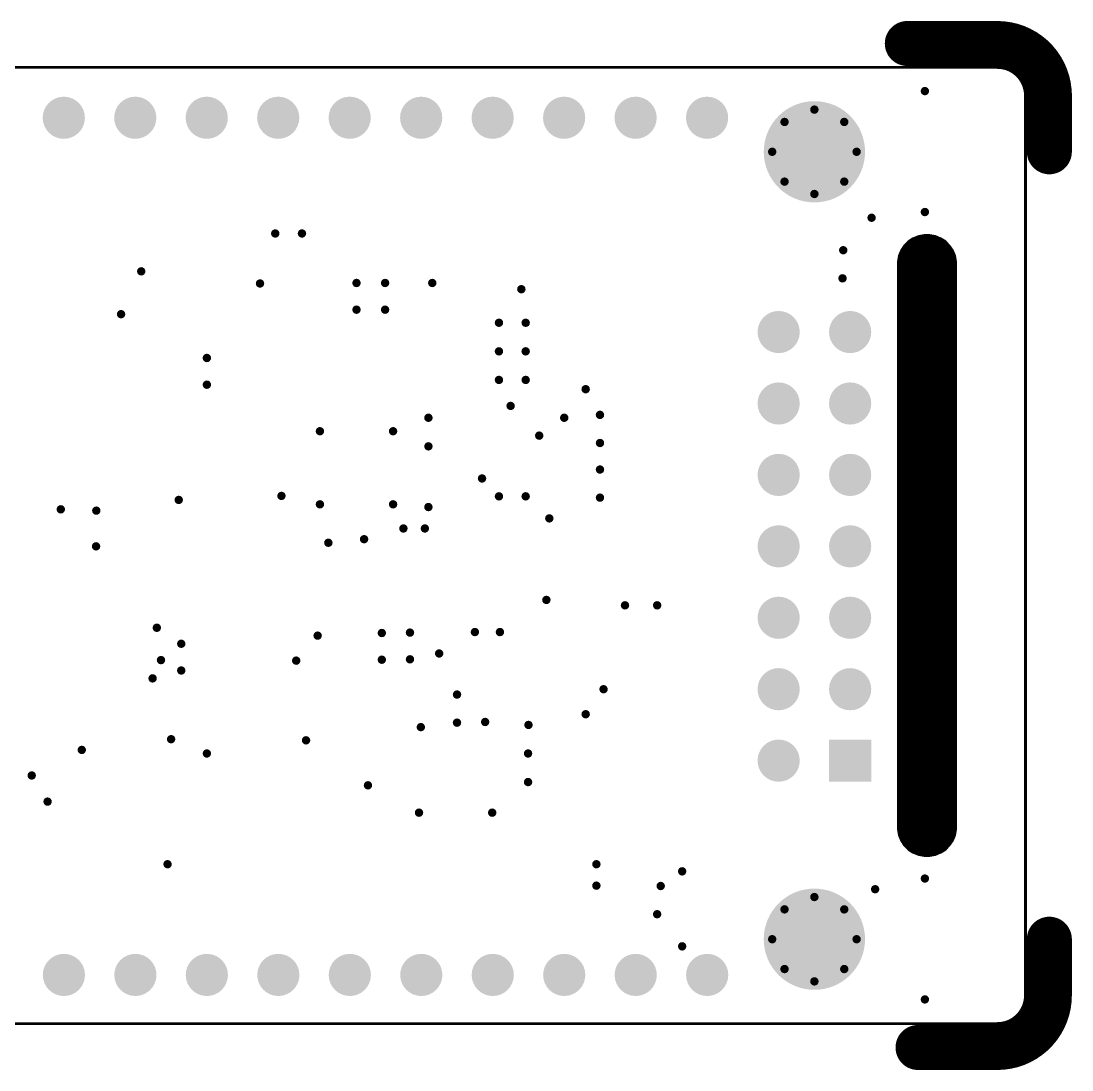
# Model space of a CAD drawing. Header units: inches. Extents: x -4.7 to 72.7, y -4.7 to 32.7.
# Drawn here: x 35.31 to 72.65, y -4.65 to 32.65 of the extents above; entities that cross this region are included whole.
import ezdxf

# ---------------------------------------------------------------- set-up
doc = ezdxf.new("R2010")
doc.units = ezdxf.units.IN
for name, color, linetype in [('Board Shape', 6, 'Continuous'), ('Keep-Out Layer', 6, 'Continuous'), ('Multi-Layer', 9, 'Continuous'), ('Pad Holes', 156, 'Continuous'), ('Route Tool Path', 56, 'Continuous'), ('Via Holes', 16, 'Continuous')]:
    doc.layers.add(name, color=color, linetype=linetype)

# ---------------------------------------------------------------- blocks, each defined once
blk = doc.blocks.new('F______H______2_54_____18_P___B_10')
at = {"layer": 'Multi-Layer'}
h = blk.add_hatch(color=9, dxfattribs=at)
edge = h.paths.add_edge_path()
edge.add_arc((0, 0), 0.75, 0, 360)
h = blk.add_hatch(color=9, dxfattribs=at)
edge = h.paths.add_edge_path()
edge.add_arc((2.54, 0), 0.75, 0, 360)
h = blk.add_hatch(color=9, dxfattribs=at)
edge = h.paths.add_edge_path()
edge.add_arc((5.08, 0), 0.75, 0, 360)
h = blk.add_hatch(color=9, dxfattribs=at)
edge = h.paths.add_edge_path()
edge.add_arc((7.62, 0), 0.75, 0, 360)
h = blk.add_hatch(color=9, dxfattribs=at)
edge = h.paths.add_edge_path()
edge.add_arc((10.16, 0), 0.75, 0, 360)
h = blk.add_hatch(color=9, dxfattribs=at)
edge = h.paths.add_edge_path()
edge.add_arc((12.7, 0), 0.75, 0, 360)
h = blk.add_hatch(color=9, dxfattribs=at)
edge = h.paths.add_edge_path()
edge.add_arc((15.24, 0), 0.75, 0, 360)
h = blk.add_hatch(color=9, dxfattribs=at)
edge = h.paths.add_edge_path()
edge.add_arc((17.78, 0), 0.75, 0, 360)
h = blk.add_hatch(color=9, dxfattribs=at)
edge = h.paths.add_edge_path()
edge.add_arc((20.32, 0), 0.75, 0, 360)
h = blk.add_hatch(color=9, dxfattribs=at)
edge = h.paths.add_edge_path()
edge.add_arc((22.86, 0), 0.75, 0, 360)
h = blk.add_hatch(color=9, dxfattribs=at)
edge = h.paths.add_edge_path()
edge.add_arc((25.4, 0), 0.75, 0, 360)
h = blk.add_hatch(color=9, dxfattribs=at)
edge = h.paths.add_edge_path()
edge.add_arc((27.94, 0), 0.75, 0, 360)
h = blk.add_hatch(color=9, dxfattribs=at)
edge = h.paths.add_edge_path()
edge.add_arc((30.48, 0), 0.75, 0, 360)
h = blk.add_hatch(color=9, dxfattribs=at)
edge = h.paths.add_edge_path()
edge.add_arc((33.02, 0), 0.75, 0, 360)
h = blk.add_hatch(color=9, dxfattribs=at)
edge = h.paths.add_edge_path()
edge.add_arc((35.56, 0), 0.75, 0, 360)
h = blk.add_hatch(color=9, dxfattribs=at)
edge = h.paths.add_edge_path()
edge.add_arc((38.1, 0), 0.75, 0, 360)
h = blk.add_hatch(color=9, dxfattribs=at)
edge = h.paths.add_edge_path()
edge.add_arc((40.64, 0), 0.75, 0, 360)
h = blk.add_hatch(color=9, dxfattribs=at)
edge = h.paths.add_edge_path()
edge.add_arc((43.18, 0), 0.75, 0, 360)
at = {"layer": 'Pad Holes'}
h = blk.add_hatch(color=7, dxfattribs=at)
edge = h.paths.add_edge_path()
edge.add_arc((0, 0), 0.508, 0, 360)
h = blk.add_hatch(color=7, dxfattribs=at)
edge = h.paths.add_edge_path()
edge.add_arc((2.54, 0), 0.508, 0, 360)
h = blk.add_hatch(color=7, dxfattribs=at)
edge = h.paths.add_edge_path()
edge.add_arc((5.08, 0), 0.508, 0, 360)
h = blk.add_hatch(color=7, dxfattribs=at)
edge = h.paths.add_edge_path()
edge.add_arc((7.62, 0), 0.508, 0, 360)
h = blk.add_hatch(color=7, dxfattribs=at)
edge = h.paths.add_edge_path()
edge.add_arc((10.16, 0), 0.508, 0, 360)
h = blk.add_hatch(color=7, dxfattribs=at)
edge = h.paths.add_edge_path()
edge.add_arc((12.7, 0), 0.508, 0, 360)
h = blk.add_hatch(color=7, dxfattribs=at)
edge = h.paths.add_edge_path()
edge.add_arc((15.24, 0), 0.508, 0, 360)
h = blk.add_hatch(color=7, dxfattribs=at)
edge = h.paths.add_edge_path()
edge.add_arc((17.78, 0), 0.508, 0, 360)
h = blk.add_hatch(color=7, dxfattribs=at)
edge = h.paths.add_edge_path()
edge.add_arc((20.32, 0), 0.508, 0, 360)
h = blk.add_hatch(color=7, dxfattribs=at)
edge = h.paths.add_edge_path()
edge.add_arc((22.86, 0), 0.508, 0, 360)
h = blk.add_hatch(color=7, dxfattribs=at)
edge = h.paths.add_edge_path()
edge.add_arc((25.4, 0), 0.508, 0, 360)
h = blk.add_hatch(color=7, dxfattribs=at)
edge = h.paths.add_edge_path()
edge.add_arc((27.94, 0), 0.508, 0, 360)
h = blk.add_hatch(color=7, dxfattribs=at)
edge = h.paths.add_edge_path()
edge.add_arc((30.48, 0), 0.508, 0, 360)
h = blk.add_hatch(color=7, dxfattribs=at)
edge = h.paths.add_edge_path()
edge.add_arc((33.02, 0), 0.508, 0, 360)
h = blk.add_hatch(color=7, dxfattribs=at)
edge = h.paths.add_edge_path()
edge.add_arc((35.56, 0), 0.508, 0, 360)
h = blk.add_hatch(color=7, dxfattribs=at)
edge = h.paths.add_edge_path()
edge.add_arc((38.1, 0), 0.508, 0, 360)
h = blk.add_hatch(color=7, dxfattribs=at)
edge = h.paths.add_edge_path()
edge.add_arc((40.64, 0), 0.508, 0, 360)
h = blk.add_hatch(color=7, dxfattribs=at)
edge = h.paths.add_edge_path()
edge.add_arc((43.18, 0), 0.508, 0, 360)
blk = doc.blocks.new('F______H______2_54_____10_P___B_11')
at = {"layer": 'Multi-Layer'}
h = blk.add_hatch(color=9, dxfattribs=at)
edge = h.paths.add_edge_path()
edge.add_arc((0, 0), 0.75, 0, 360)
h = blk.add_hatch(color=9, dxfattribs=at)
edge = h.paths.add_edge_path()
edge.add_arc((2.54, 0), 0.75, 0, 360)
h = blk.add_hatch(color=9, dxfattribs=at)
edge = h.paths.add_edge_path()
edge.add_arc((5.08, 0), 0.75, 0, 360)
h = blk.add_hatch(color=9, dxfattribs=at)
edge = h.paths.add_edge_path()
edge.add_arc((7.62, 0), 0.75, 0, 360)
h = blk.add_hatch(color=9, dxfattribs=at)
edge = h.paths.add_edge_path()
edge.add_arc((10.16, 0), 0.75, 0, 360)
h = blk.add_hatch(color=9, dxfattribs=at)
edge = h.paths.add_edge_path()
edge.add_arc((12.7, 0), 0.75, 0, 360)
h = blk.add_hatch(color=9, dxfattribs=at)
edge = h.paths.add_edge_path()
edge.add_arc((15.24, 0), 0.75, 0, 360)
h = blk.add_hatch(color=9, dxfattribs=at)
edge = h.paths.add_edge_path()
edge.add_arc((17.78, 0), 0.75, 0, 360)
h = blk.add_hatch(color=9, dxfattribs=at)
edge = h.paths.add_edge_path()
edge.add_arc((20.32, 0), 0.75, 0, 360)
h = blk.add_hatch(color=9, dxfattribs=at)
edge = h.paths.add_edge_path()
edge.add_arc((22.86, 0), 0.75, 0, 360)
at = {"layer": 'Pad Holes'}
h = blk.add_hatch(color=7, dxfattribs=at)
edge = h.paths.add_edge_path()
edge.add_arc((0, 0), 0.508, 0, 360)
h = blk.add_hatch(color=7, dxfattribs=at)
edge = h.paths.add_edge_path()
edge.add_arc((2.54, 0), 0.508, 0, 360)
h = blk.add_hatch(color=7, dxfattribs=at)
edge = h.paths.add_edge_path()
edge.add_arc((5.08, 0), 0.508, 0, 360)
h = blk.add_hatch(color=7, dxfattribs=at)
edge = h.paths.add_edge_path()
edge.add_arc((7.62, 0), 0.508, 0, 360)
h = blk.add_hatch(color=7, dxfattribs=at)
edge = h.paths.add_edge_path()
edge.add_arc((10.16, 0), 0.508, 0, 360)
h = blk.add_hatch(color=7, dxfattribs=at)
edge = h.paths.add_edge_path()
edge.add_arc((12.7, 0), 0.508, 0, 360)
h = blk.add_hatch(color=7, dxfattribs=at)
edge = h.paths.add_edge_path()
edge.add_arc((15.24, 0), 0.508, 0, 360)
h = blk.add_hatch(color=7, dxfattribs=at)
edge = h.paths.add_edge_path()
edge.add_arc((17.78, 0), 0.508, 0, 360)
h = blk.add_hatch(color=7, dxfattribs=at)
edge = h.paths.add_edge_path()
edge.add_arc((20.32, 0), 0.508, 0, 360)
h = blk.add_hatch(color=7, dxfattribs=at)
edge = h.paths.add_edge_path()
edge.add_arc((22.86, 0), 0.508, 0, 360)
blk = doc.blocks.new('HDR2X7_24')
at = {"layer": 'Multi-Layer'}
h = blk.add_hatch(color=9, dxfattribs=at)
edge = h.paths.add_edge_path()
edge.add_arc((0, 2.54), 0.75, 0, 360)
h = blk.add_hatch(color=9, dxfattribs=at)
edge = h.paths.add_edge_path()
edge.add_arc((2.54, 2.54), 0.75, 0, 360)
h = blk.add_hatch(color=9, dxfattribs=at)
edge = h.paths.add_edge_path()
edge.add_arc((5.08, 2.54), 0.75, 0, 360)
h = blk.add_hatch(color=9, dxfattribs=at)
edge = h.paths.add_edge_path()
edge.add_arc((7.62, 2.54), 0.75, 0, 360)
h = blk.add_hatch(color=9, dxfattribs=at)
edge = h.paths.add_edge_path()
edge.add_arc((10.16, 2.54), 0.75, 0, 360)
h = blk.add_hatch(color=9, dxfattribs=at)
edge = h.paths.add_edge_path()
edge.add_arc((12.7, 2.54), 0.75, 0, 360)
h = blk.add_hatch(color=9, dxfattribs=at)
edge = h.paths.add_edge_path()
edge.add_arc((15.24, 2.54), 0.75, 0, 360)
blk.add_hatch(color=9, dxfattribs=at).paths.add_polyline_path([(-0.75, 0.75), (0.75, 0.75), (0.75, -0.75), (-0.75, -0.75)])
h = blk.add_hatch(color=9, dxfattribs=at)
edge = h.paths.add_edge_path()
edge.add_arc((2.54, 0), 0.75, 0, 360)
h = blk.add_hatch(color=9, dxfattribs=at)
edge = h.paths.add_edge_path()
edge.add_arc((5.08, 0), 0.75, 0, 360)
h = blk.add_hatch(color=9, dxfattribs=at)
edge = h.paths.add_edge_path()
edge.add_arc((7.62, 0), 0.75, 0, 360)
h = blk.add_hatch(color=9, dxfattribs=at)
edge = h.paths.add_edge_path()
edge.add_arc((10.16, 0), 0.75, 0, 360)
h = blk.add_hatch(color=9, dxfattribs=at)
edge = h.paths.add_edge_path()
edge.add_arc((12.7, 0), 0.75, 0, 360)
h = blk.add_hatch(color=9, dxfattribs=at)
edge = h.paths.add_edge_path()
edge.add_arc((15.24, 0), 0.75, 0, 360)
at = {"layer": 'Pad Holes'}
h = blk.add_hatch(color=7, dxfattribs=at)
edge = h.paths.add_edge_path()
edge.add_arc((0, 2.54), 0.45, 0, 360)
h = blk.add_hatch(color=7, dxfattribs=at)
edge = h.paths.add_edge_path()
edge.add_arc((2.54, 2.54), 0.45, 0, 360)
h = blk.add_hatch(color=7, dxfattribs=at)
edge = h.paths.add_edge_path()
edge.add_arc((5.08, 2.54), 0.45, 0, 360)
h = blk.add_hatch(color=7, dxfattribs=at)
edge = h.paths.add_edge_path()
edge.add_arc((7.62, 2.54), 0.45, 0, 360)
h = blk.add_hatch(color=7, dxfattribs=at)
edge = h.paths.add_edge_path()
edge.add_arc((10.16, 2.54), 0.45, 0, 360)
h = blk.add_hatch(color=7, dxfattribs=at)
edge = h.paths.add_edge_path()
edge.add_arc((12.7, 2.54), 0.45, 0, 360)
h = blk.add_hatch(color=7, dxfattribs=at)
edge = h.paths.add_edge_path()
edge.add_arc((15.24, 2.54), 0.45, 0, 360)
h = blk.add_hatch(color=7, dxfattribs=at)
edge = h.paths.add_edge_path()
edge.add_arc((0, 0), 0.45, 0, 360)
h = blk.add_hatch(color=7, dxfattribs=at)
edge = h.paths.add_edge_path()
edge.add_arc((2.54, 0), 0.45, 0, 360)
h = blk.add_hatch(color=7, dxfattribs=at)
edge = h.paths.add_edge_path()
edge.add_arc((5.08, 0), 0.45, 0, 360)
h = blk.add_hatch(color=7, dxfattribs=at)
edge = h.paths.add_edge_path()
edge.add_arc((7.62, 0), 0.45, 0, 360)
h = blk.add_hatch(color=7, dxfattribs=at)
edge = h.paths.add_edge_path()
edge.add_arc((10.16, 0), 0.45, 0, 360)
h = blk.add_hatch(color=7, dxfattribs=at)
edge = h.paths.add_edge_path()
edge.add_arc((12.7, 0), 0.45, 0, 360)
h = blk.add_hatch(color=7, dxfattribs=at)
edge = h.paths.add_edge_path()
edge.add_arc((15.24, 0), 0.45, 0, 360)
blk = doc.blocks.new('M3_SCREW_28')
at = {"layer": 'Multi-Layer'}
h = blk.add_hatch(color=9, dxfattribs=at)
edge = h.paths.add_edge_path()
edge.add_arc((0, 0), 1.8, 0, 360)
at = {"layer": 'Pad Holes'}
h = blk.add_hatch(color=7, dxfattribs=at)
edge = h.paths.add_edge_path()
edge.add_arc((0, 0), 1.1, 0, 360)
at = {"layer": 'Via Holes'}
h = blk.add_hatch(color=7, dxfattribs=at)
edge = h.paths.add_edge_path()
edge.add_arc((0, 1.5), 0.15, 0, 360)
h = blk.add_hatch(color=7, dxfattribs=at)
edge = h.paths.add_edge_path()
edge.add_arc((-1.061, 1.061), 0.15, 0, 360)
h = blk.add_hatch(color=7, dxfattribs=at)
edge = h.paths.add_edge_path()
edge.add_arc((1.061, 1.061), 0.15, 0, 360)
h = blk.add_hatch(color=7, dxfattribs=at)
edge = h.paths.add_edge_path()
edge.add_arc((-1.5, 0), 0.15, 0, 360)
h = blk.add_hatch(color=7, dxfattribs=at)
edge = h.paths.add_edge_path()
edge.add_arc((1.5, 0), 0.15, 0, 360)
h = blk.add_hatch(color=7, dxfattribs=at)
edge = h.paths.add_edge_path()
edge.add_arc((-1.061, -1.061), 0.15, 0, 360)
h = blk.add_hatch(color=7, dxfattribs=at)
edge = h.paths.add_edge_path()
edge.add_arc((1.061, -1.061), 0.15, 0, 360)
h = blk.add_hatch(color=7, dxfattribs=at)
edge = h.paths.add_edge_path()
edge.add_arc((0, -1.5), 0.15, 0, 360)
blk = doc.blocks.new('M3_SCREW_29')
at = {"layer": 'Multi-Layer'}
h = blk.add_hatch(color=9, dxfattribs=at)
edge = h.paths.add_edge_path()
edge.add_arc((0, 0), 1.8, 0, 360)
at = {"layer": 'Pad Holes'}
h = blk.add_hatch(color=7, dxfattribs=at)
edge = h.paths.add_edge_path()
edge.add_arc((0, 0), 1.1, 0, 360)
at = {"layer": 'Via Holes'}
h = blk.add_hatch(color=7, dxfattribs=at)
edge = h.paths.add_edge_path()
edge.add_arc((0, 1.5), 0.15, 0, 360)
h = blk.add_hatch(color=7, dxfattribs=at)
edge = h.paths.add_edge_path()
edge.add_arc((-1.061, 1.061), 0.15, 0, 360)
h = blk.add_hatch(color=7, dxfattribs=at)
edge = h.paths.add_edge_path()
edge.add_arc((1.061, 1.061), 0.15, 0, 360)
h = blk.add_hatch(color=7, dxfattribs=at)
edge = h.paths.add_edge_path()
edge.add_arc((-1.5, 0), 0.15, 0, 360)
h = blk.add_hatch(color=7, dxfattribs=at)
edge = h.paths.add_edge_path()
edge.add_arc((1.5, 0), 0.15, 0, 360)
h = blk.add_hatch(color=7, dxfattribs=at)
edge = h.paths.add_edge_path()
edge.add_arc((-1.061, -1.061), 0.15, 0, 360)
h = blk.add_hatch(color=7, dxfattribs=at)
edge = h.paths.add_edge_path()
edge.add_arc((1.061, -1.061), 0.15, 0, 360)
h = blk.add_hatch(color=7, dxfattribs=at)
edge = h.paths.add_edge_path()
edge.add_arc((0, -1.5), 0.15, 0, 360)

msp = doc.modelspace()

# ---------------------------------------------------------------- hatches: boundary and pattern name
at = {"layer": 'Via Holes'}
h = msp.add_hatch(color=7, dxfattribs=at)
edge = h.paths.add_edge_path()
edge.add_arc((67.426, 30.158), 0.15, 0, 360)
h = msp.add_hatch(color=7, dxfattribs=at)
edge = h.paths.add_edge_path()
edge.add_arc((65.532, 25.654), 0.15, 0, 360)
h = msp.add_hatch(color=7, dxfattribs=at)
edge = h.paths.add_edge_path()
edge.add_arc((67.426, 25.858), 0.15, 0, 360)
h = msp.add_hatch(color=7, dxfattribs=at)
edge = h.paths.add_edge_path()
edge.add_arc((44.34, 25.095), 0.15, 0, 360)
h = msp.add_hatch(color=7, dxfattribs=at)
edge = h.paths.add_edge_path()
edge.add_arc((45.29, 25.095), 0.15, 0, 360)
h = msp.add_hatch(color=7, dxfattribs=at)
edge = h.paths.add_edge_path()
edge.add_arc((64.525, 24.5), 0.15, 0, 360)
h = msp.add_hatch(color=7, dxfattribs=at)
edge = h.paths.add_edge_path()
edge.add_arc((39.578, 23.749), 0.15, 0, 360)
h = msp.add_hatch(color=7, dxfattribs=at)
edge = h.paths.add_edge_path()
edge.add_arc((64.5, 23.5), 0.15, 0, 360)
h = msp.add_hatch(color=7, dxfattribs=at)
edge = h.paths.add_edge_path()
edge.add_arc((43.799, 23.317), 0.15, 0, 360)
h = msp.add_hatch(color=7, dxfattribs=at)
edge = h.paths.add_edge_path()
edge.add_arc((47.228, 23.335), 0.15, 0, 360)
h = msp.add_hatch(color=7, dxfattribs=at)
edge = h.paths.add_edge_path()
edge.add_arc((48.244, 23.335), 0.15, 0, 360)
h = msp.add_hatch(color=7, dxfattribs=at)
edge = h.paths.add_edge_path()
edge.add_arc((49.92, 23.335), 0.15, 0, 360)
h = msp.add_hatch(color=7, dxfattribs=at)
edge = h.paths.add_edge_path()
edge.add_arc((53.086, 23.114), 0.15, 0, 360)
h = msp.add_hatch(color=7, dxfattribs=at)
edge = h.paths.add_edge_path()
edge.add_arc((47.228, 22.385), 0.15, 0, 360)
h = msp.add_hatch(color=7, dxfattribs=at)
edge = h.paths.add_edge_path()
edge.add_arc((48.244, 22.385), 0.15, 0, 360)
h = msp.add_hatch(color=7, dxfattribs=at)
edge = h.paths.add_edge_path()
edge.add_arc((38.862, 22.225), 0.15, 0, 360)
h = msp.add_hatch(color=7, dxfattribs=at)
edge = h.paths.add_edge_path()
edge.add_arc((52.29, 21.92), 0.15, 0, 360)
h = msp.add_hatch(color=7, dxfattribs=at)
edge = h.paths.add_edge_path()
edge.add_arc((53.24, 21.92), 0.15, 0, 360)
h = msp.add_hatch(color=7, dxfattribs=at)
edge = h.paths.add_edge_path()
edge.add_arc((52.29, 20.904), 0.15, 0, 360)
h = msp.add_hatch(color=7, dxfattribs=at)
edge = h.paths.add_edge_path()
edge.add_arc((53.24, 20.904), 0.15, 0, 360)
h = msp.add_hatch(color=7, dxfattribs=at)
edge = h.paths.add_edge_path()
edge.add_arc((41.91, 20.668), 0.15, 0, 360)
h = msp.add_hatch(color=7, dxfattribs=at)
edge = h.paths.add_edge_path()
edge.add_arc((41.91, 19.718), 0.15, 0, 360)
h = msp.add_hatch(color=7, dxfattribs=at)
edge = h.paths.add_edge_path()
edge.add_arc((52.29, 19.888), 0.15, 0, 360)
h = msp.add_hatch(color=7, dxfattribs=at)
edge = h.paths.add_edge_path()
edge.add_arc((53.24, 19.888), 0.15, 0, 360)
h = msp.add_hatch(color=7, dxfattribs=at)
edge = h.paths.add_edge_path()
edge.add_arc((55.372, 19.558), 0.15, 0, 360)
h = msp.add_hatch(color=7, dxfattribs=at)
edge = h.paths.add_edge_path()
edge.add_arc((52.705, 18.964), 0.15, 0, 360)
h = msp.add_hatch(color=7, dxfattribs=at)
edge = h.paths.add_edge_path()
edge.add_arc((49.784, 18.542), 0.15, 0, 360)
h = msp.add_hatch(color=7, dxfattribs=at)
edge = h.paths.add_edge_path()
edge.add_arc((54.61, 18.542), 0.15, 0, 360)
h = msp.add_hatch(color=7, dxfattribs=at)
edge = h.paths.add_edge_path()
edge.add_arc((55.88, 18.645), 0.15, 0, 360)
h = msp.add_hatch(color=7, dxfattribs=at)
edge = h.paths.add_edge_path()
edge.add_arc((45.928, 18.064), 0.15, 0, 360)
h = msp.add_hatch(color=7, dxfattribs=at)
edge = h.paths.add_edge_path()
edge.add_arc((48.528, 18.064), 0.15, 0, 360)
h = msp.add_hatch(color=7, dxfattribs=at)
edge = h.paths.add_edge_path()
edge.add_arc((53.721, 17.907), 0.15, 0, 360)
h = msp.add_hatch(color=7, dxfattribs=at)
edge = h.paths.add_edge_path()
edge.add_arc((49.784, 17.526), 0.15, 0, 360)
h = msp.add_hatch(color=7, dxfattribs=at)
edge = h.paths.add_edge_path()
edge.add_arc((55.88, 17.645), 0.15, 0, 360)
h = msp.add_hatch(color=7, dxfattribs=at)
edge = h.paths.add_edge_path()
edge.add_arc((55.88, 16.702), 0.15, 0, 360)
h = msp.add_hatch(color=7, dxfattribs=at)
edge = h.paths.add_edge_path()
edge.add_arc((51.689, 16.383), 0.15, 0, 360)
h = msp.add_hatch(color=7, dxfattribs=at)
edge = h.paths.add_edge_path()
edge.add_arc((40.911, 15.621), 0.15, 0, 360)
h = msp.add_hatch(color=7, dxfattribs=at)
edge = h.paths.add_edge_path()
edge.add_arc((44.561, 15.764), 0.15, 0, 360)
h = msp.add_hatch(color=7, dxfattribs=at)
edge = h.paths.add_edge_path()
edge.add_arc((52.29, 15.748), 0.15, 0, 360)
h = msp.add_hatch(color=7, dxfattribs=at)
edge = h.paths.add_edge_path()
edge.add_arc((53.24, 15.748), 0.15, 0, 360)
h = msp.add_hatch(color=7, dxfattribs=at)
edge = h.paths.add_edge_path()
edge.add_arc((55.88, 15.702), 0.15, 0, 360)
h = msp.add_hatch(color=7, dxfattribs=at)
edge = h.paths.add_edge_path()
edge.add_arc((36.719, 15.286), 0.15, 0, 360)
h = msp.add_hatch(color=7, dxfattribs=at)
edge = h.paths.add_edge_path()
edge.add_arc((37.981, 15.24), 0.15, 0, 360)
h = msp.add_hatch(color=7, dxfattribs=at)
edge = h.paths.add_edge_path()
edge.add_arc((45.928, 15.464), 0.15, 0, 360)
h = msp.add_hatch(color=7, dxfattribs=at)
edge = h.paths.add_edge_path()
edge.add_arc((48.528, 15.464), 0.15, 0, 360)
h = msp.add_hatch(color=7, dxfattribs=at)
edge = h.paths.add_edge_path()
edge.add_arc((49.784, 15.367), 0.15, 0, 360)
h = msp.add_hatch(color=7, dxfattribs=at)
edge = h.paths.add_edge_path()
edge.add_arc((54.08, 14.964), 0.15, 0, 360)
h = msp.add_hatch(color=7, dxfattribs=at)
edge = h.paths.add_edge_path()
edge.add_arc((48.895, 14.605), 0.15, 0, 360)
h = msp.add_hatch(color=7, dxfattribs=at)
edge = h.paths.add_edge_path()
edge.add_arc((49.657, 14.605), 0.15, 0, 360)
h = msp.add_hatch(color=7, dxfattribs=at)
edge = h.paths.add_edge_path()
edge.add_arc((46.228, 14.097), 0.15, 0, 360)
h = msp.add_hatch(color=7, dxfattribs=at)
edge = h.paths.add_edge_path()
edge.add_arc((47.498, 14.224), 0.15, 0, 360)
h = msp.add_hatch(color=7, dxfattribs=at)
edge = h.paths.add_edge_path()
edge.add_arc((37.973, 13.97), 0.15, 0, 360)
h = msp.add_hatch(color=7, dxfattribs=at)
edge = h.paths.add_edge_path()
edge.add_arc((53.975, 12.065), 0.15, 0, 360)
h = msp.add_hatch(color=7, dxfattribs=at)
edge = h.paths.add_edge_path()
edge.add_arc((56.769, 11.873), 0.15, 0, 360)
h = msp.add_hatch(color=7, dxfattribs=at)
edge = h.paths.add_edge_path()
edge.add_arc((57.912, 11.873), 0.15, 0, 360)
h = msp.add_hatch(color=7, dxfattribs=at)
edge = h.paths.add_edge_path()
edge.add_arc((40.132, 11.075), 0.15, 0, 360)
h = msp.add_hatch(color=7, dxfattribs=at)
edge = h.paths.add_edge_path()
edge.add_arc((45.847, 10.795), 0.15, 0, 360)
h = msp.add_hatch(color=7, dxfattribs=at)
edge = h.paths.add_edge_path()
edge.add_arc((48.128, 10.889), 0.15, 0, 360)
h = msp.add_hatch(color=7, dxfattribs=at)
edge = h.paths.add_edge_path()
edge.add_arc((49.128, 10.903), 0.15, 0, 360)
h = msp.add_hatch(color=7, dxfattribs=at)
edge = h.paths.add_edge_path()
edge.add_arc((51.435, 10.922), 0.15, 0, 360)
h = msp.add_hatch(color=7, dxfattribs=at)
edge = h.paths.add_edge_path()
edge.add_arc((52.324, 10.922), 0.15, 0, 360)
h = msp.add_hatch(color=7, dxfattribs=at)
edge = h.paths.add_edge_path()
edge.add_arc((41, 10.506), 0.15, 0, 360)
h = msp.add_hatch(color=7, dxfattribs=at)
edge = h.paths.add_edge_path()
edge.add_arc((48.128, 9.939), 0.15, 0, 360)
h = msp.add_hatch(color=7, dxfattribs=at)
edge = h.paths.add_edge_path()
edge.add_arc((49.128, 9.953), 0.15, 0, 360)
h = msp.add_hatch(color=7, dxfattribs=at)
edge = h.paths.add_edge_path()
edge.add_arc((50.165, 10.16), 0.15, 0, 360)
h = msp.add_hatch(color=7, dxfattribs=at)
edge = h.paths.add_edge_path()
edge.add_arc((40.28, 9.925), 0.15, 0, 360)
h = msp.add_hatch(color=7, dxfattribs=at)
edge = h.paths.add_edge_path()
edge.add_arc((45.085, 9.906), 0.15, 0, 360)
h = msp.add_hatch(color=7, dxfattribs=at)
edge = h.paths.add_edge_path()
edge.add_arc((39.982, 9.275), 0.15, 0, 360)
h = msp.add_hatch(color=7, dxfattribs=at)
edge = h.paths.add_edge_path()
edge.add_arc((41, 9.556), 0.15, 0, 360)
h = msp.add_hatch(color=7, dxfattribs=at)
edge = h.paths.add_edge_path()
edge.add_arc((56.007, 8.89), 0.15, 0, 360)
h = msp.add_hatch(color=7, dxfattribs=at)
edge = h.paths.add_edge_path()
edge.add_arc((50.8, 8.7), 0.15, 0, 360)
h = msp.add_hatch(color=7, dxfattribs=at)
edge = h.paths.add_edge_path()
edge.add_arc((50.8, 7.7), 0.15, 0, 360)
h = msp.add_hatch(color=7, dxfattribs=at)
edge = h.paths.add_edge_path()
edge.add_arc((51.8, 7.725), 0.15, 0, 360)
h = msp.add_hatch(color=7, dxfattribs=at)
edge = h.paths.add_edge_path()
edge.add_arc((55.372, 8.001), 0.15, 0, 360)
h = msp.add_hatch(color=7, dxfattribs=at)
edge = h.paths.add_edge_path()
edge.add_arc((49.514, 7.541), 0.15, 0, 360)
h = msp.add_hatch(color=7, dxfattribs=at)
edge = h.paths.add_edge_path()
edge.add_arc((53.34, 7.62), 0.15, 0, 360)
h = msp.add_hatch(color=7, dxfattribs=at)
edge = h.paths.add_edge_path()
edge.add_arc((40.64, 7.112), 0.15, 0, 360)
h = msp.add_hatch(color=7, dxfattribs=at)
edge = h.paths.add_edge_path()
edge.add_arc((45.435, 7.072), 0.15, 0, 360)
h = msp.add_hatch(color=7, dxfattribs=at)
edge = h.paths.add_edge_path()
edge.add_arc((37.465, 6.731), 0.15, 0, 360)
h = msp.add_hatch(color=7, dxfattribs=at)
edge = h.paths.add_edge_path()
edge.add_arc((41.91, 6.604), 0.15, 0, 360)
h = msp.add_hatch(color=7, dxfattribs=at)
edge = h.paths.add_edge_path()
edge.add_arc((53.325, 6.604), 0.15, 0, 360)
h = msp.add_hatch(color=7, dxfattribs=at)
edge = h.paths.add_edge_path()
edge.add_arc((35.687, 5.822), 0.15, 0, 360)
h = msp.add_hatch(color=7, dxfattribs=at)
edge = h.paths.add_edge_path()
edge.add_arc((47.635, 5.472), 0.15, 0, 360)
h = msp.add_hatch(color=7, dxfattribs=at)
edge = h.paths.add_edge_path()
edge.add_arc((53.325, 5.588), 0.15, 0, 360)
h = msp.add_hatch(color=7, dxfattribs=at)
edge = h.paths.add_edge_path()
edge.add_arc((36.25, 4.893), 0.15, 0, 360)
h = msp.add_hatch(color=7, dxfattribs=at)
edge = h.paths.add_edge_path()
edge.add_arc((49.45, 4.5), 0.15, 0, 360)
h = msp.add_hatch(color=7, dxfattribs=at)
edge = h.paths.add_edge_path()
edge.add_arc((52.05, 4.5), 0.15, 0, 360)
h = msp.add_hatch(color=7, dxfattribs=at)
edge = h.paths.add_edge_path()
edge.add_arc((40.513, 2.667), 0.15, 0, 360)
h = msp.add_hatch(color=7, dxfattribs=at)
edge = h.paths.add_edge_path()
edge.add_arc((55.753, 2.667), 0.15, 0, 360)
h = msp.add_hatch(color=7, dxfattribs=at)
edge = h.paths.add_edge_path()
edge.add_arc((58.801, 2.413), 0.15, 0, 360)
h = msp.add_hatch(color=7, dxfattribs=at)
edge = h.paths.add_edge_path()
edge.add_arc((67.426, 2.158), 0.15, 0, 360)
h = msp.add_hatch(color=7, dxfattribs=at)
edge = h.paths.add_edge_path()
edge.add_arc((55.753, 1.905), 0.15, 0, 360)
h = msp.add_hatch(color=7, dxfattribs=at)
edge = h.paths.add_edge_path()
edge.add_arc((58.039, 1.892), 0.15, 0, 360)
h = msp.add_hatch(color=7, dxfattribs=at)
edge = h.paths.add_edge_path()
edge.add_arc((65.659, 1.778), 0.15, 0, 360)
h = msp.add_hatch(color=7, dxfattribs=at)
edge = h.paths.add_edge_path()
edge.add_arc((57.912, 0.889), 0.15, 0, 360)
h = msp.add_hatch(color=7, dxfattribs=at)
edge = h.paths.add_edge_path()
edge.add_arc((58.801, -0.254), 0.15, 0, 360)
h = msp.add_hatch(color=7, dxfattribs=at)
edge = h.paths.add_edge_path()
edge.add_arc((67.426, -2.142), 0.15, 0, 360)

# ---------------------------------------------------------------- linework, layer by layer
at = {"layer": 'Board Shape', "const_width": 0.1}
for points in [[(4, 31), (65.181, 31)], [(65, 31), (70, 31)], [(71, 25), (71, 30)], [(71, 2.5), (71, 25)], [(71, -2), (71, 3)], [(33.5, -3), (65.181, -3)], [(65, -3), (70, -3)]]:
    msp.add_lwpolyline(points, dxfattribs=at)
at = {"layer": 'Board Shape', "const_width": 0.05}
for points in [[(64.975, 31, 1), (65.025, 31, 1)], [(65.156, 31, 1), (65.206, 31, 1)], [(69.975, 31, 1), (70.025, 31, 1)], [(69.975, 31, 1), (70.025, 31, 1)], [(70.975, 30, 1), (71.025, 30, 1)], [(70.975, 30, 1), (71.025, 30, 1)], [(70.975, 25, 1), (71.025, 25, 1)], [(70.975, 25, 1), (71.025, 25, 1)], [(70.975, 3, 1), (71.025, 3, 1)], [(70.975, 2.5, 1), (71.025, 2.5, 1)], [(70.975, -2, 1), (71.025, -2, 1)], [(70.975, -2, 1), (71.025, -2, 1)], [(64.975, -3, 1), (65.025, -3, 1)], [(65.156, -3, 1), (65.206, -3, 1)], [(69.975, -3, 1), (70.025, -3, 1)], [(69.975, -3, 1), (70.025, -3, 1)]]:
    msp.add_lwpolyline(points, format="xyb", close=True, dxfattribs=at)
at = {"layer": 'Board Shape', "const_width": 0.1}
for points in [[(70, 31, -0.414214), (71, 30)], [(71, -2, -0.414214), (70, -3)]]:
    msp.add_lwpolyline(points, format="xyb", dxfattribs=at)
at = {"layer": 'Keep-Out Layer', "const_width": 0.1}
for points in [[(66.5, 24, -0.414214), (67.5, 25)], [(67.5, 25, -0.414214), (68.5, 24)], [(67.5, 3, -0.414214), (66.5, 4)], [(68.5, 4, -0.414214), (67.5, 3)]]:
    msp.add_lwpolyline(points, format="xyb", dxfattribs=at)
at = {"layer": 'Keep-Out Layer', "const_width": 0.05}
for points in [[(67.475, 25, 1), (67.525, 25, 1)], [(67.475, 25, 1), (67.525, 25, 1)], [(66.475, 24, 1), (66.525, 24, 1)], [(66.475, 24, 1), (66.525, 24, 1)], [(68.475, 24, 1), (68.525, 24, 1)], [(68.475, 24, 1), (68.525, 24, 1)], [(66.475, 23, 1), (66.525, 23, 1)], [(66.475, 23, 1), (66.525, 23, 1)], [(68.475, 23, 1), (68.525, 23, 1)], [(66.475, 5, 1), (66.525, 5, 1)], [(66.475, 5, 1), (66.525, 5, 1)], [(68.475, 5, 1), (68.525, 5, 1)], [(66.475, 4, 1), (66.525, 4, 1)], [(66.475, 4, 1), (66.525, 4, 1)], [(68.475, 4, 1), (68.525, 4, 1)], [(68.475, 4, 1), (68.525, 4, 1)], [(67.475, 3, 1), (67.525, 3, 1)], [(67.475, 3, 1), (67.525, 3, 1)]]:
    msp.add_lwpolyline(points, format="xyb", close=True, dxfattribs=at)
at = {"layer": 'Keep-Out Layer', "const_width": 0.1}
for points in [[(66.5, 23), (66.5, 24)], [(68.5, 5), (68.5, 24)], [(66.5, 5), (66.5, 23)], [(68.5, 4), (68.5, 23)], [(66.5, 4), (66.5, 5)]]:
    msp.add_lwpolyline(points, dxfattribs=at)
at = {"layer": 'Multi-Layer'}
for p, q in [((67.397, 25.05), (67.194, 25.01)), ((67.5, 25.05), (67.397, 25.05)), ((67.603, 25.05), (67.5, 25.05)), ((67.806, 25.01), (67.603, 25.05)), ((66.684, 24.67), (66.569, 24.498)), ((66.83, 24.816), (66.684, 24.67)), ((67.002, 24.931), (66.83, 24.816)), ((67.194, 25.01), (67.002, 24.931)), ((67.998, 24.931), (67.806, 25.01)), ((68.17, 24.816), (67.998, 24.931)), ((68.316, 24.67), (68.17, 24.816)), ((68.431, 24.498), (68.316, 24.67)), ((66.49, 24.306), (66.45, 24.103)), ((66.569, 24.498), (66.49, 24.306)), ((68.51, 24.306), (68.431, 24.498)), ((68.55, 24.103), (68.51, 24.306)), ((66.45, 24.103), (66.45, 24)), ((66.45, 24), (66.45, 4)), ((66.45, 24), (66.45, 24)), ((68.55, 24), (68.55, 24.103)), ((68.55, 4), (68.55, 24)), ((66.45, 4), (66.45, 3.897)), ((66.45, 3.897), (66.49, 3.694)), ((68.51, 3.694), (68.55, 3.897)), ((68.55, 3.897), (68.55, 4)), ((68.55, 4), (68.55, 4)), ((66.49, 3.694), (66.569, 3.502)), ((66.569, 3.502), (66.684, 3.33)), ((68.316, 3.33), (68.431, 3.502)), ((68.431, 3.502), (68.51, 3.694)), ((66.684, 3.33), (66.83, 3.184)), ((66.83, 3.184), (67.002, 3.069)), ((67.002, 3.069), (67.194, 2.99)), ((67.194, 2.99), (67.397, 2.95)), ((67.603, 2.95), (67.806, 2.99)), ((67.806, 2.99), (67.998, 3.069)), ((67.998, 3.069), (68.17, 3.184)), ((68.17, 3.184), (68.316, 3.33)), ((67.397, 2.95), (67.5, 2.95)), ((67.5, 2.95), (67.603, 2.95))]:
    msp.add_line(p, q, dxfattribs=at)
at = {"layer": 'Route Tool Path'}
for points, const_width in [([(66.802, 31.85), (70, 31.85)], 1.6), ([(71.85, 28), (71.85, 30)], 1.6), ([(71.85, 30), (71.854, 30)], 1.6), ([(67.5, 4), (67.5, 24)], 2), ([(71.85, -2), (71.85, 0)], 1.6), ([(67.183, -3.85), (70, -3.85)], 1.6)]:
    msp.add_lwpolyline(points, dxfattribs=dict(at, const_width=const_width))
for points, const_width in [([(66.402, 31.85, 1), (67.202, 31.85, 1)], 0.8), ([(69.6, 31.85, 1), (70.4, 31.85, 1)], 0.8), ([(69.6, 31.85, 1), (70.4, 31.85, 1)], 0.8), ([(71.45, 30, 1), (72.25, 30, 1)], 0.8), ([(71.45, 30, 1), (72.25, 30, 1)], 0.8), ([(71.45, 30, 1), (72.25, 30, 1)], 0.8), ([(71.454, 30, 1), (72.254, 30, 1)], 0.8), ([(71.45, 28, 1), (72.25, 28, 1)], 0.8), ([(67, 24, 1), (68, 24, 1)], 1), ([(67, 4, 1), (68, 4, 1)], 1), ([(71.45, 0, 1), (72.25, 0, 1)], 0.8), ([(71.45, -2, 1), (72.25, -2, 1)], 0.8), ([(71.45, -2, 1), (72.25, -2, 1)], 0.8), ([(66.783, -3.85, 1), (67.583, -3.85, 1)], 0.8), ([(69.6, -3.85, 1), (70.4, -3.85, 1)], 0.8), ([(69.6, -3.85, 1), (70.4, -3.85, 1)], 0.8)]:
    msp.add_lwpolyline(points, format="xyb", close=True, dxfattribs=dict(at, const_width=const_width))
at = {"layer": 'Route Tool Path', "const_width": 1.6}
for points in [[(70, 31.85, -0.414214), (71.85, 30)], [(71.85, -2, -0.414214), (70, -3.85)]]:
    msp.add_lwpolyline(points, format="xyb", dxfattribs=at)

# ---------------------------------------------------------------- block references
for name, p, rotation in [('F______H______2_54_____18_P___B_10', (59.686, 29.21), 180), ('HDR2X7_24', (64.77, 6.35), 90)]:
    msp.add_blockref(name, p, dxfattribs=dict(rotation=rotation))
for name, p in [('M3_SCREW_28', (63.5, 28)), ('M3_SCREW_29', (63.5, 0)), ('F______H______2_54_____10_P___B_11', (36.83, -1.27))]:
    msp.add_blockref(name, p)

doc.saveas('drawing.dxf')
